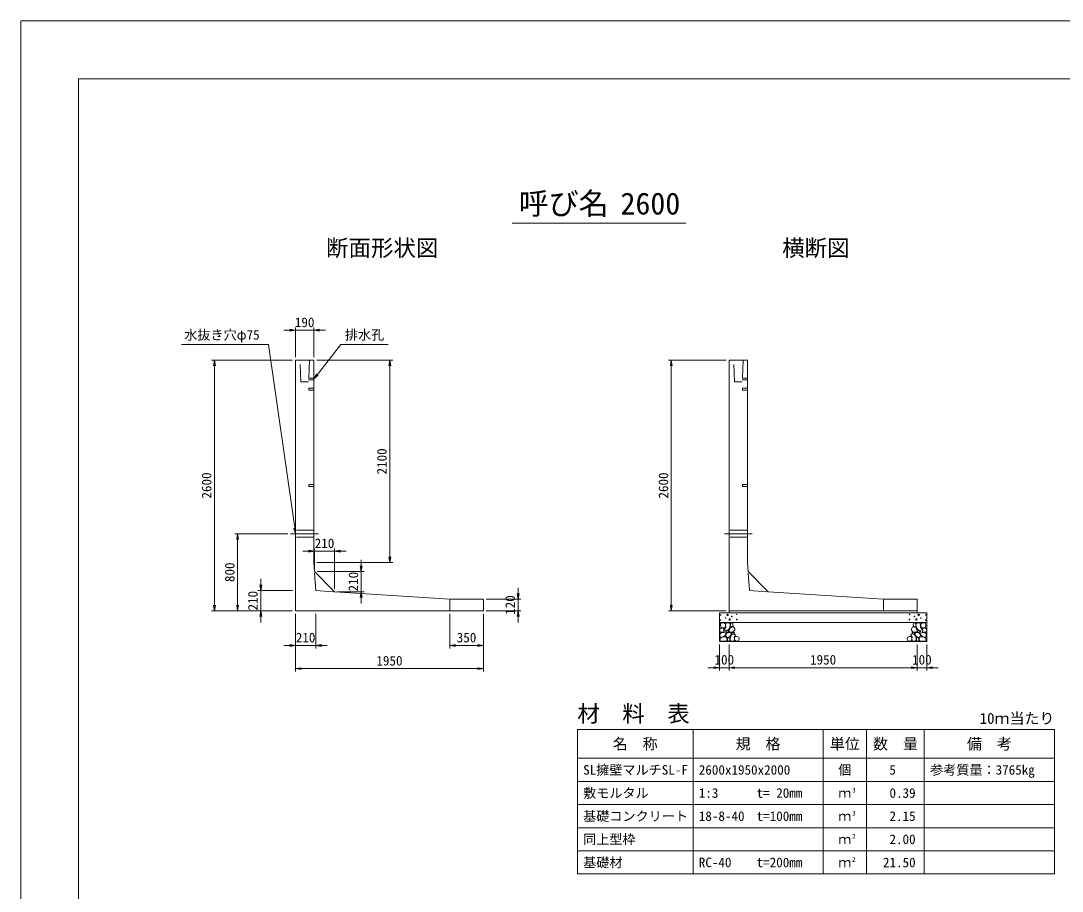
# Model space of a CAD drawing. Units: millimetres at full size, sheet at 1:30. Extents: x 87100 to 112330, y -109759 to -91939.
# Drawn here: x 87100 to 97906, y -100967 to -91939 of the extents above; entities that cross this region are included whole.
import ezdxf
from ezdxf.enums import TextEntityAlignment as Align

# ---------------------------------------------------------------- set-up
doc = ezdxf.new("R2010")
doc.units = ezdxf.units.MM
doc.header["$LTSCALE"] = 30
doc.linetypes.add('CHAIN', pattern=[18.5, 12, -1.5, 3.5, -1.5])
doc.linetypes.add('DASHED_SPACED', pattern=[12, 6, -6])
for name, color, linetype, lineweight in [('D-BMK', 2, 'CHAIN', 13), ('D-DCR-HCHn', 4, 'Continuous', 9), ('D-MTR-FRAM', 7, 'Continuous', 13), ('D-MTR-LINE', 7, 'Continuous', 13), ('D-STR-DIM', 7, 'Continuous', 9), ('D-STR-STRn', 1, 'Continuous', 13), ('D-STR-TXT', 7, 'Continuous', 9), ('D-TTL', 2, 'Continuous', 13), ('D-TTL-TXT', 7, 'Continuous', 13)]:
    doc.layers.add(name, color=color, linetype=linetype, lineweight=lineweight)
doc.layers.add('D-MTR', color=7, linetype='Continuous')
doc.layers.add('D-MTR-TXT', color=7, linetype='Continuous')
doc.styles.add('ＭＳ ゴシック', font='')
doc.styles.get('ＭＳ ゴシック').set_extended_font_data('MS Gothic')

# ---------------------------------------------------------------- blocks, each defined once
blk = doc.blocks.new('open_arrow')
at = {"color": 0, "linetype": 'Continuous', "lineweight": -2}
blk.add_lwpolyline([(7.5, 1.25), (0, 0), (7.5, -1.25)], dxfattribs=at)

msp = doc.modelspace()

# ---------------------------------------------------------------- linework, layer by layer
at = {"layer": 'D-BMK'}
for p, q in [((89900.11, -97258.73), (90190.11, -97258.73)), ((94400.11, -97258.73), (94690.11, -97258.73))]:
    msp.add_line(p, q, dxfattribs=at)
at = {"layer": 'D-DCR-HCHn'}
for points in [[(94401.31, -98187.13), (94380.51, -98182.51), (94362.01, -98191.76), (94359.7, -98212.56), (94364.33, -98228.74), (94387.44, -98235.67), (94403.62, -98235.67), (94410.55, -98224.12), (94410.55, -98198.69)], [(94419.8, -98184.82), (94412.87, -98205.62), (94415.18, -98228.74), (94399, -98254.17), (94419.8, -98265.72), (94442.91, -98254.17), (94456.78, -98235.67), (94461.41, -98205.62), (94456.78, -98189.44), (94442.91, -98182.51)], [(94463.72, -98189.44), (94463.72, -98217.18), (94475.27, -98224.12), (94486.83, -98217.18), (94489.14, -98201), (94486.83, -98187.13), (94470.65, -98182.51)], [(96386.5, -98189.44), (96386.5, -98217.18), (96374.95, -98224.12), (96363.39, -98217.18), (96361.08, -98201), (96363.39, -98187.13), (96379.57, -98182.51)], [(96430.42, -98184.82), (96437.35, -98205.62), (96435.04, -98228.74), (96451.22, -98254.17), (96430.42, -98265.72), (96407.31, -98254.17), (96393.44, -98235.67), (96388.81, -98205.62), (96393.44, -98189.44), (96407.31, -98182.51)], [(96448.91, -98187.13), (96469.71, -98182.51), (96488.21, -98191.76), (96490.52, -98212.56), (96485.9, -98228.74), (96462.78, -98235.67), (96446.6, -98235.67), (96439.67, -98224.12), (96439.67, -98198.69)], [(94357.39, -98244.92), (94350.46, -98265.72), (94359.7, -98279.59), (94382.82, -98281.9), (94398.6, -98275.13), (94392.06, -98258.79), (94396.69, -98249.54), (94387.44, -98240.3), (94373.57, -98235.67)], [(94401.27, -98321.72), (94418.39, -98296.04), (94416.25, -98289.62), (94392.7, -98283.19), (94371.3, -98285.33), (94356.32, -98298.18), (94354.18, -98313.16), (94356.32, -98328.14), (94373.44, -98332.42)], [(94409.83, -98375.22), (94424.81, -98368.8), (94429.09, -98347.4), (94420.53, -98332.42), (94405.55, -98328.14), (94386.28, -98330.28), (94364.88, -98338.84), (94354.18, -98351.68), (94354.18, -98366.66), (94360.6, -98375.22), (94386.28, -98373.08)], [(94424.42, -98265.72), (94412.87, -98274.97), (94417.49, -98281.9), (94433.67, -98281.9), (94440.6, -98279.59), (94445.23, -98270.35), (94438.29, -98263.41)], [(94461.19, -98321.72), (94471.89, -98296.04), (94463.33, -98285.33), (94437.65, -98285.33), (94426.95, -98289.62), (94416.25, -98304.6), (94416.25, -98317.44), (94426.95, -98334.56), (94439.79, -98336.7)], [(94459.09, -98240.3), (94447.54, -98268.03), (94456.78, -98279.59), (94484.52, -98279.59), (94496.08, -98274.97), (94507.64, -98258.79), (94507.64, -98244.92), (94496.08, -98226.43), (94482.21, -98224.12)], [(94497.58, -98373.08), (94504, -98353.82), (94501.86, -98332.42), (94516.84, -98308.88), (94497.58, -98298.18), (94476.17, -98308.88), (94463.33, -98326), (94459.05, -98353.82), (94463.33, -98368.8), (94476.17, -98375.22)], [(94493.3, -98298.18), (94504, -98289.62), (94499.72, -98283.19), (94484.73, -98283.19), (94478.31, -98285.33), (94474.03, -98293.9), (94480.45, -98300.32)], [(94514.7, -98370.94), (94533.96, -98375.22), (94551.08, -98366.66), (94553.22, -98347.4), (94548.94, -98332.42), (94527.54, -98326), (94512.56, -98326), (94506.14, -98336.7), (94506.14, -98360.24)], [(96335.52, -98370.94), (96316.26, -98375.22), (96299.14, -98366.66), (96297, -98347.4), (96301.28, -98332.42), (96322.68, -98326), (96337.66, -98326), (96344.08, -98336.7), (96344.08, -98360.24)], [(96352.64, -98373.08), (96346.22, -98353.82), (96348.36, -98332.42), (96333.38, -98308.88), (96352.64, -98298.18), (96374.05, -98308.88), (96386.89, -98326), (96391.17, -98353.82), (96386.89, -98368.8), (96374.05, -98375.22)], [(96391.13, -98240.3), (96402.68, -98268.03), (96393.44, -98279.59), (96365.7, -98279.59), (96354.14, -98274.97), (96342.58, -98258.79), (96342.58, -98244.92), (96354.14, -98226.43), (96368.01, -98224.12)], [(96356.92, -98298.18), (96346.22, -98289.62), (96350.5, -98283.19), (96365.49, -98283.19), (96371.91, -98285.33), (96376.19, -98293.9), (96369.77, -98300.32)], [(96389.03, -98321.72), (96378.33, -98296.04), (96386.89, -98285.33), (96412.57, -98285.33), (96423.27, -98289.62), (96433.97, -98304.6), (96433.97, -98317.44), (96423.27, -98334.56), (96410.43, -98336.7)], [(96425.8, -98265.72), (96437.35, -98274.97), (96432.73, -98281.9), (96416.55, -98281.9), (96409.62, -98279.59), (96404.99, -98270.35), (96411.93, -98263.41)], [(96440.39, -98375.22), (96425.41, -98368.8), (96421.13, -98347.4), (96429.69, -98332.42), (96444.67, -98328.14), (96463.94, -98330.28), (96485.34, -98338.84), (96496.04, -98351.68), (96496.04, -98366.66), (96489.62, -98375.22), (96463.94, -98373.08)], [(96448.96, -98321.72), (96431.83, -98296.04), (96433.97, -98289.62), (96457.52, -98283.19), (96478.92, -98285.33), (96493.9, -98298.18), (96496.04, -98313.16), (96493.9, -98328.14), (96476.78, -98332.42)], [(96492.83, -98244.92), (96499.76, -98265.72), (96490.52, -98279.59), (96467.4, -98281.9), (96451.62, -98275.13), (96458.16, -98258.79), (96453.53, -98249.54), (96462.78, -98240.3), (96476.65, -98235.67)], [(94456.91, -98368.8), (94456.91, -98343.12), (94446.21, -98336.7), (94435.51, -98343.12), (94433.37, -98358.1), (94435.51, -98370.94), (94450.49, -98375.22)], [(96393.31, -98368.8), (96393.31, -98343.12), (96404.01, -98336.7), (96414.71, -98343.12), (96416.85, -98358.1), (96414.71, -98370.94), (96399.73, -98375.22)]]:
    msp.add_lwpolyline(points, close=True, dxfattribs=at)
for centre, radius in [((94360.84, -98101.3), 3), ((94433.45, -98101.3), 7.5), ((94477.82, -98117.09), 3), ((94528.24, -98095.25), 3), ((96321.98, -98095.25), 3), ((96372.4, -98117.09), 3), ((96416.77, -98101.3), 7.5), ((96489.38, -98101.3), 3), ((94361.98, -98154.81), 3), ((94412.4, -98132.97), 3), ((94456.77, -98148.76), 7.5), ((94529.38, -98148.76), 3), ((96320.84, -98148.76), 3), ((96393.45, -98148.76), 7.5), ((96437.82, -98132.97), 3), ((96488.24, -98154.81), 3)]:
    msp.add_circle(centre, radius, dxfattribs=at)
at = {"layer": 'D-MTR-FRAM'}
for p, q in [((92875.11, -99288.73), (97825.11, -99288.73)), ((92875.11, -99288.73), (92875.11, -100788.73)), ((97825.11, -99288.73), (97825.11, -100788.73)), ((92875.11, -100788.73), (97825.11, -100788.73))]:
    msp.add_line(p, q, dxfattribs=at)
at = {"layer": 'D-MTR-LINE'}
for p, q in [((94075.11, -99288.73), (94075.11, -100788.73)), ((95425.11, -99288.73), (95425.11, -100788.73)), ((95875.11, -99288.73), (95875.11, -100788.73)), ((96475.11, -99288.73), (96475.11, -100788.73)), ((92875.11, -99588.73), (97825.11, -99588.73)), ((92875.11, -99828.73), (97825.11, -99828.73)), ((92875.11, -100068.73), (97825.11, -100068.73)), ((92875.11, -100308.73), (97825.11, -100308.73)), ((92875.11, -100548.73), (97825.11, -100548.73))]:
    msp.add_line(p, q, dxfattribs=at)
at = {"layer": 'D-STR-DIM'}
for p, q in [((89830.11, -95148.73), (90260.11, -95148.73)), ((89950.11, -95428.73), (89950.11, -95118.73)), ((90140.11, -95428.73), (90140.11, -95118.73)), ((89920.11, -95458.73), (89080.11, -95458.73)), ((89110.11, -98058.73), (89110.11, -95458.73)), ((90170.11, -95458.73), (90958.75, -95458.73)), ((90928.75, -97558.73), (90928.75, -95458.73)), ((94420.11, -95458.73), (93820.11, -95458.73)), ((93850.11, -98058.73), (93850.11, -95458.73)), ((89870.11, -97258.73), (89320.11, -97258.73)), ((89350.11, -98058.73), (89350.11, -97258.73)), ((90026.5, -97440.85), (90476.5, -97440.85)), ((90146.5, -97621.44), (90146.5, -97410.85)), ((90356.5, -97831.44), (90356.5, -97410.85)), ((90170.11, -97558.73), (90958.75, -97558.73)), ((90632.83, -97981.44), (90632.83, -97531.44)), ((90176.5, -97651.44), (90662.83, -97651.44)), ((89590.11, -98178.73), (89590.11, -97728.73)), ((89920.11, -97848.73), (89560.11, -97848.73)), ((90386.5, -97861.44), (90662.83, -97861.44)), ((92260.11, -97818.73), (92260.11, -98178.73)), ((91930.11, -97938.73), (92290.11, -97938.73)), ((89920.11, -98058.73), (89080.11, -98058.73)), ((89920.11, -98058.73), (89320.11, -98058.73)), ((89920.11, -98058.73), (89560.11, -98058.73)), ((89950.11, -98088.73), (89950.11, -98688.73)), ((89950.11, -98088.73), (89950.11, -98448.73)), ((90160.11, -98088.73), (90160.11, -98448.73)), ((91550.11, -98088.73), (91550.11, -98448.73)), ((91900.11, -98088.73), (91900.11, -98688.73)), ((91900.11, -98088.73), (91900.11, -98448.73)), ((91930.11, -98058.73), (92290.11, -98058.73)), ((94420.11, -98058.73), (93820.11, -98058.73)), ((89830.11, -98418.73), (90280.11, -98418.73)), ((91550.11, -98418.73), (91900.11, -98418.73)), ((94350.11, -98408.73), (94350.11, -98678.73)), ((94450.11, -98408.73), (94450.11, -98678.73)), ((94450.11, -98408.73), (94450.11, -98678.73)), ((96400.11, -98408.73), (96400.11, -98678.73)), ((96400.11, -98408.73), (96400.11, -98678.73)), ((96500.11, -98408.73), (96500.11, -98678.73)), ((94570.11, -98648.73), (94230.11, -98648.73)), ((94450.11, -98648.73), (96400.11, -98648.73)), ((96280.11, -98648.73), (96620.11, -98648.73)), ((91900.11, -98658.73), (89950.11, -98658.73))]:
    msp.add_line(p, q, dxfattribs=at)
for points in [[(89950.11, -97258.73), (89941.63, -97199.33), (89670.11, -95296.51)], [(90140.11, -95653.73), (90177.12, -95606.51), (90420.11, -95296.51)]]:
    msp.add_lwpolyline(points, dxfattribs=at)
at = {"layer": 'D-STR-STRn'}
for p, q in [((89950.11, -98058.73), (89950.11, -95458.73)), ((89950.11, -95458.73), (90140.11, -95458.73)), ((90140.11, -95458.73), (90140.11, -97558.73)), ((94450.11, -98058.73), (94450.11, -95458.73)), ((94450.11, -95458.73), (94640.11, -95458.73)), ((94640.11, -95458.73), (94640.11, -97558.73)), ((90140.11, -97558.73), (90146.5, -97651.44)), ((94640.11, -97558.73), (94646.5, -97651.44)), ((90146.5, -97651.44), (90356.5, -97861.44)), ((94646.5, -97651.44), (94856.5, -97861.44)), ((90356.5, -97861.44), (91550.11, -97938.73)), ((94856.5, -97861.44), (96050.11, -97938.73)), ((91550.11, -97938.73), (91900.11, -97938.73)), ((91550.11, -98058.73), (91550.11, -97938.73)), ((91900.11, -98058.73), (91900.11, -97938.73)), ((91900.11, -97958.73), (91900.11, -98058.73)), ((96050.11, -97938.73), (96400.11, -97938.73)), ((96050.11, -98058.73), (96050.11, -97938.73)), ((96400.11, -98058.73), (96400.11, -97938.73)), ((96400.11, -97958.73), (96400.11, -98058.73)), ((91900.11, -98058.73), (89950.11, -98058.73)), ((94350.11, -98378.73), (94350.11, -98078.73)), ((94350.11, -98078.73), (96500.11, -98078.73)), ((94450.11, -98058.73), (94450.11, -98078.73)), ((96400.11, -98058.73), (94450.11, -98058.73)), ((96400.11, -98058.73), (96400.11, -98078.73)), ((96500.11, -98078.73), (96500.11, -98378.73)), ((94350.11, -98178.73), (96500.11, -98178.73)), ((94350.11, -98378.73), (96500.11, -98378.73))]:
    msp.add_line(p, q, dxfattribs=at)
at = {"layer": 'D-STR-STRn', "linetype": 'DASHED_SPACED'}
for p, q in [((90005.11, -95683.73), (89995.11, -95458.73)), ((90095.11, -95458.73), (90085.11, -95683.73)), ((94505.11, -95683.73), (94495.11, -95458.73)), ((94595.11, -95458.73), (94585.11, -95683.73)), ((90085.11, -95683.73), (90005.11, -95683.73)), ((90086, -95663.73), (90140.11, -95663.73)), ((90086.89, -95643.73), (90140.11, -95643.73)), ((94585.11, -95683.73), (94505.11, -95683.73)), ((94586, -95663.73), (94640.11, -95663.73)), ((94586.89, -95643.73), (94640.11, -95643.73)), ((90140.11, -97221.23), (89950.11, -97221.23)), ((94640.11, -97221.23), (94450.11, -97221.23)), ((90140.11, -97296.23), (89950.11, -97296.23)), ((94640.11, -97296.23), (94450.11, -97296.23))]:
    msp.add_line(p, q, dxfattribs=at)
at = {"layer": 'D-STR-STRn', "color": 2, "linetype": 'DASHED_SPACED'}
for p, q in [((90160.11, -97848.73), (90146.5, -97651.44)), ((94660.11, -97848.73), (94646.5, -97651.44)), ((90160.11, -97848.73), (90356.5, -97861.44)), ((94660.11, -97848.73), (94856.5, -97861.44))]:
    msp.add_line(p, q, dxfattribs=at)
at = {"layer": 'D-STR-STRn', "linetype": 'DASHED_SPACED'}
for points in [[(90140.11, -95749.23), (90090.11, -95749.23), (90090.11, -95768.23), (90140.11, -95768.23)], [(94640.11, -95749.23), (94590.11, -95749.23), (94590.11, -95768.23), (94640.11, -95768.23)], [(90140.11, -96749.23), (90090.11, -96749.23), (90090.11, -96768.23), (90140.11, -96768.23)], [(94640.11, -96749.23), (94590.11, -96749.23), (94590.11, -96768.23), (94640.11, -96768.23)]]:
    msp.add_lwpolyline(points, dxfattribs=at)
at = {"layer": 'D-STR-TXT'}
for p, q in [((89670.11, -95296.51), (88767.93, -95296.51)), ((90420.11, -95296.51), (90912.29, -95296.51))]:
    msp.add_line(p, q, dxfattribs=at)
at = {"layer": 'D-TTL'}
for points in [[(87100.11, -109758.73), (112330.11, -109758.73), (112330.11, -91938.73), (87100.11, -91938.73)], [(87700.11, -109158.73), (111730.11, -109158.73), (111730.11, -92538.73), (87700.11, -92538.73)]]:
    msp.add_lwpolyline(points, close=True, dxfattribs=at)
at = {"layer": 'D-TTL-TXT'}
msp.add_line((92200.11, -94038.73), (94000.11, -94038.73), dxfattribs=at)

# ---------------------------------------------------------------- block references
at = {"layer": 'D-STR-DIM', "xscale": 8, "yscale": 8}
for p, rotation in [((89950.11, -95148.73), 180), ((89110.11, -95458.73), 270), ((90928.75, -95458.73), 270), ((93850.11, -95458.73), 270), ((90140.11, -95653.73), 51.9), ((89950.11, -97258.73), 98.1), ((89350.11, -97258.73), 270), ((90146.5, -97440.85), 180), ((90928.75, -97558.73), 90), ((90632.83, -97651.44), 90), ((89590.11, -97848.73), 90), ((90632.83, -97861.44), 270), ((92260.11, -97938.73), 90), ((89110.11, -98058.73), 90), ((89350.11, -98058.73), 90), ((93850.11, -98058.73), 90), ((89590.11, -98058.73), 270), ((92260.11, -98058.73), 270), ((89950.11, -98418.73), 180), ((91900.11, -98418.73), 180), ((91900.11, -98658.73), 180), ((94350.11, -98648.73), 180), ((96400.11, -98648.73), 180), ((96400.11, -98648.73), 180)]:
    msp.add_blockref('open_arrow', p, dxfattribs=dict(at, rotation=rotation))
for p in [(90140.11, -95148.73), (90356.5, -97440.85), (90160.11, -98418.73), (91550.11, -98418.73), (89950.11, -98658.73), (94450.11, -98648.73), (94450.11, -98648.73), (96500.11, -98648.73)]:
    msp.add_blockref('open_arrow', p, dxfattribs=at)

# ---------------------------------------------------------------- texts
at = {"layer": 'D-MTR', "style": 'ＭＳ ゴシック'}
msp.add_text('材\u3000料\u3000表', height=170.9, dxfattribs=at).set_placement((92875.11, -99261.5), align=Align.BOTTOM_LEFT)
msp.add_text('10ｍ当たり', height=113.9, dxfattribs=at).set_placement((97825.11, -99265.58), align=Align.BOTTOM_RIGHT)
at = {"layer": 'D-MTR-TXT', "style": 'ＭＳ ゴシック'}
for s, height, p in [('名\u3000称', 113.9, (93475.11, -99438.73)), ('規\u3000格', 113.9, (94750.11, -99438.73)), ('単位', 113.9, (95650.11, -99438.73)), ('数\u3000量', 113.9, (96175.11, -99438.73)), ('備\u3000考', 113.9, (97150.11, -99438.73)), ('個', 99.69, (95650.11, -99708.73)), ('ｍ', 99.69, (95650.11, -99948.73)), ('ｍ', 99.69, (95650.11, -100188.73)), ('ｍ', 99.69, (95650.11, -100428.73)), ('ｍ', 99.69, (95650.11, -100668.73))]:
    msp.add_text(s, height=height, dxfattribs=at).set_placement(p, align=Align.MIDDLE_CENTER)
for s, p in [('SL擁壁マルチSL-F', (92935.11, -99708.73)), ('2600x1950x2000', (94135.11, -99708.73)), ('参考質量：3765kg', (96535.11, -99708.73)), ('敷モルタル', (92935.11, -99948.73)), ('1:3', (94135.11, -99948.73)), ('t= 20mm', (94735.11, -99948.73)), ('基礎コンクリート', (92935.11, -100188.73)), ('18-8-40', (94135.11, -100188.73)), ('t=100mm', (94735.11, -100188.73)), ('同上型枠', (92935.11, -100428.73)), ('基礎材', (92935.11, -100668.73)), ('RC-40', (94135.11, -100668.73)), ('t=200mm', (94735.11, -100668.73))]:
    msp.add_text(s, height=99.69, dxfattribs=at).set_placement(p, align=Align.MIDDLE_LEFT)
for s, p in [('5', (96180.44, -99708.73)), ('0.39', (96385.11, -99948.73)), ('2.15', (96385.11, -100188.73)), ('2.00', (96385.11, -100428.73)), ('21.50', (96385.11, -100668.73))]:
    msp.add_text(s, height=99.69, dxfattribs=at).set_placement(p, align=Align.MIDDLE_RIGHT)
for s, p in [('3', (95725.11, -99958.29)), ('3', (95725.11, -100198.29)), ('2', (95725.11, -100438.29)), ('2', (95725.11, -100678.29))]:
    msp.add_text(s, height=49.84, dxfattribs=at).set_placement(p, align=Align.BOTTOM_LEFT)
at = {"layer": 'D-STR-DIM', "style": 'ＭＳ ゴシック'}
for s, p in [('190', (90045.11, -95066.23)), ('210', (90251.5, -97358.35)), ('210', (90055.11, -98336.23)), ('350', (91725.11, -98336.23)), ('1950', (90925.11, -98576.23)), ('100', (94400.11, -98566.23)), ('1950', (95425.11, -98566.23)), ('100', (96450.11, -98566.23))]:
    msp.add_text(s, height=99.69, dxfattribs=at).set_placement(p, align=Align.MIDDLE_CENTER)
for s, p in [('2100', (90846.25, -96508.73)), ('2600', (89027.61, -96758.73)), ('2600', (93767.61, -96758.73)), ('800', (89267.61, -97658.73)), ('210', (90550.33, -97756.44)), ('210', (89507.61, -97953.73)), ('120', (92177.61, -97998.73))]:
    msp.add_text(s, height=99.69, rotation=90, dxfattribs=at).set_placement(p, align=Align.MIDDLE_CENTER)
at = {"layer": 'D-STR-TXT', "style": 'ＭＳ ゴシック'}
for s, p in [('水抜き穴φ75', (88795.83, -95275.63)), ('排水孔', (90462.91, -95275.63))]:
    msp.add_text(s, height=99.69, dxfattribs=at).set_placement(p, align=Align.BOTTOM_LEFT)
at = {"layer": 'D-TTL-TXT', "style": 'ＭＳ ゴシック'}
for s, height, p in [('呼び名', 227.9, (92732.61, -94016.23)), ('2600', 227.9, (93632.61, -94016.23)), ('断面形状図', 170.9, (90850.11, -94431.5)), ('横断図', 170.9, (95350.11, -94431.5))]:
    msp.add_text(s, height=height, dxfattribs=at).set_placement(p, align=Align.BOTTOM_CENTER)

doc.saveas('drawing.dxf')
